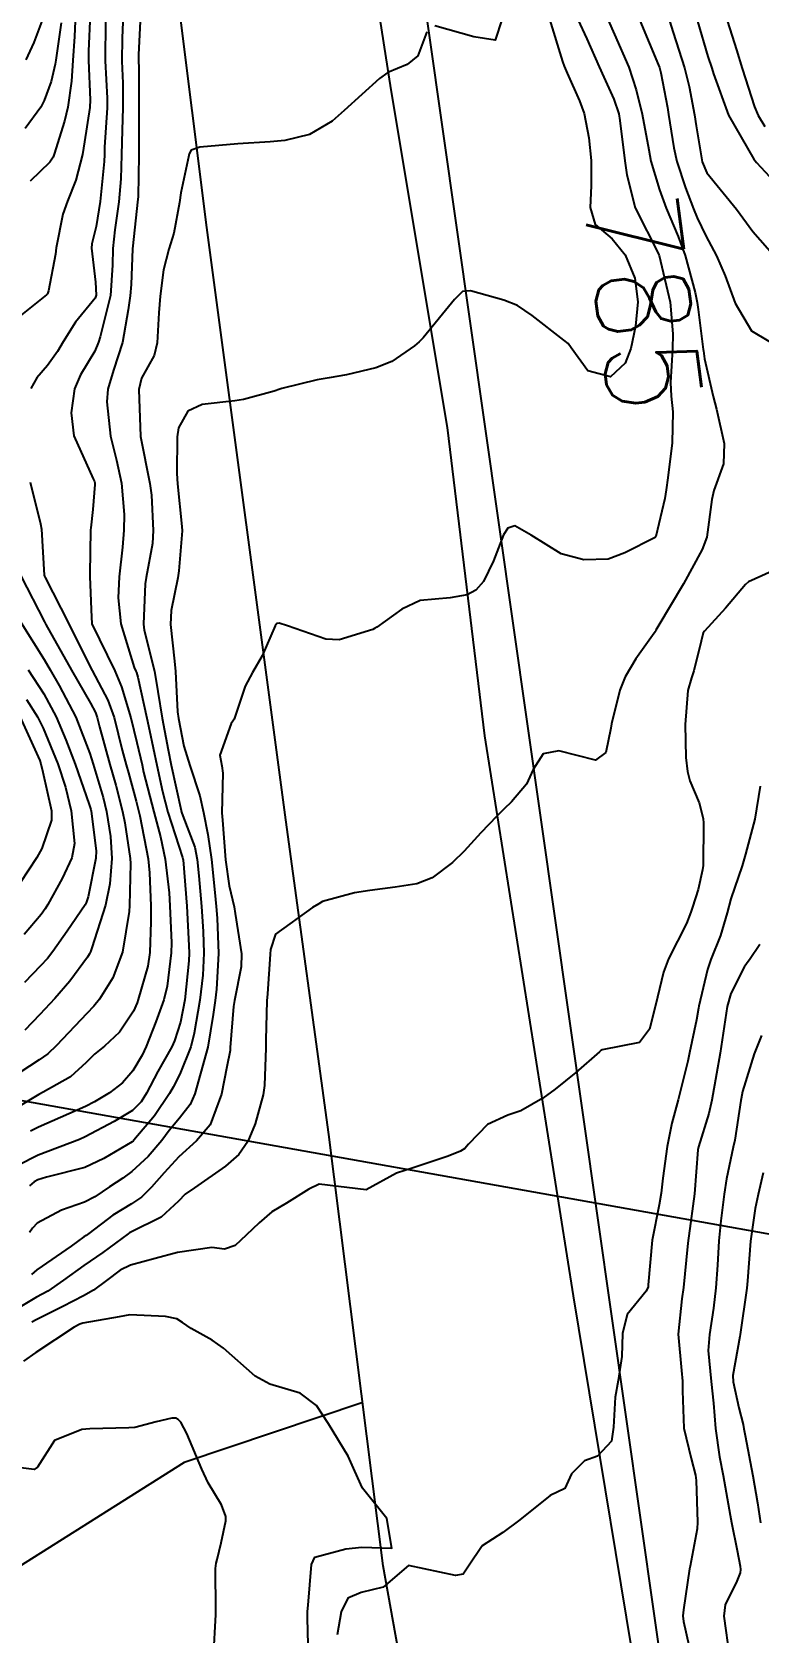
# Model space of a CAD drawing. Header units: metres. Extents: x 307586 to 320046, y 7427249 to 7434250.
# Drawn here: x 318863 to 318894, y 7429210.4 to 7429278.7 of the extents above; entities that cross this region are included whole.
import ezdxf
from ezdxf.enums import TextEntityAlignment as Align

# ---------------------------------------------------------------- set-up
doc = ezdxf.new("R2010")
doc.units = ezdxf.units.M
doc.header["$MEASUREMENT"] = 0
for name, color, linetype in [('Cotas', 45, 'Continuous'), ('Curvas de Nivel 1m', 11, 'Continuous'), ('Curvas de Nivel 5m', 15, 'Continuous'), ('Divisa', 42, 'FENCELINE2'), ('TEXTO', 45, 'Continuous'), ('Vias Primárias', 230, 'Continuous'), ('Vias Secundárias', 230, 'Continuous')]:
    doc.layers.add(name, color=color, linetype=linetype)
doc.styles.add('Style-STANDARD', font='STANDARD.shx')
doc.linetypes.add('FENCELINE2', pattern='A,0.25,-0.1,[132,ltypeshp.shx,S=0.1,R=0,X=-0.1,Y=0],-0.1,1', length=1.45)

msp = doc.modelspace()

# ---------------------------------------------------------------- linework, layer by layer
at = {"layer": 'Curvas de Nivel 1m', "flags": 128}
for points, elevation in [([(318867.675, 7429279.453), (318867.591, 7429277.73), (318867.586, 7429277.454), (318867.594, 7429277.188), (318867.594, 7429275.454), (318867.593, 7429275.207), (318867.6, 7429273.453), (318867.565, 7429271.685), (318867.546, 7429271.454), (318867.51, 7429271.174), (318867.326, 7429269.457), (318867.273, 7429267.935), (318867.23, 7429267.458), (318867.138, 7429266.86), (318866.9, 7429265.462), (318866.522, 7429264.279), (318866.278, 7429263.471), (318866.236, 7429262.931), (318866.385, 7429261.469), (318866.645, 7429260.448), (318866.867, 7429259.462), (318866.968, 7429258.125), (318866.96, 7429257.46), (318866.897, 7429256.742), (318866.76, 7429255.463), (318866.712, 7429254.581), (318866.833, 7429253.461), (318867.405, 7429251.602), (318867.473, 7429251.451), (318867.496, 7429251.395), (318867.55, 7429251.195), (318867.937, 7429249.446), (318868.048, 7429248.922), (318868.36, 7429247.441), (318868.609, 7429246.322), (318868.843, 7429245.436), (318869.464, 7429243.495), (318869.479, 7429243.445), (318869.482, 7429243.43), (318869.484, 7429243.408), (318869.64, 7429241.427), (318869.738, 7429239.747), (318869.746, 7429239.425), (318869.732, 7429239.101), (318869.559, 7429237.427), (318869.373, 7429236.476), (318869.117, 7429235.681), (318869.001, 7429235.434), (318868.414, 7429234.378), (318867.928, 7429233.444), (318867.695, 7429233.081), (318867.326, 7429232.719), (318866.542, 7429232.237), (318865.314, 7429231.583), (318865.065, 7429231.474), (318863.306, 7429230.81), (318862.445, 7429230.365)], 788), ([(318887.618, 7429279.214), (318887.884, 7429278.593), (318888.493, 7429277.204), (318888.809, 7429276.244), (318889.07, 7429275.198), (318889.342, 7429273.681), (318889.436, 7429273.194), (318889.805, 7429271.971), (318890.093, 7429271.186), (318890.594, 7429269.99), (318890.895, 7429269.173), (318891.323, 7429267.593), (318891.407, 7429267.165), (318891.45, 7429266.874), (318891.664, 7429265.161), (318891.672, 7429265.11), (318891.719, 7429264.77), (318892.085, 7429263.156), (318892.228, 7429262.622), (318892.561, 7429261.151), (318892.528, 7429260.287), (318892.126, 7429259.155), (318892.03, 7429258.774), (318891.821, 7429257.158), (318891.618, 7429256.631), (318890.825, 7429255.172), (318889.733, 7429253.336), (318889.649, 7429253.189), (318889.629, 7429253.143), (318889.581, 7429253.063), (318888.791, 7429251.971), (318888.337, 7429251.202), (318888.118, 7429250.634), (318887.757, 7429249.208), (318887.722, 7429249.016), (318887.515, 7429247.985), (318887.079, 7429247.647), (318885.515, 7429248.043), (318884.844, 7429247.916), (318884.421, 7429247.251), (318884.124, 7429246.626), (318883.489, 7429245.878), (318883.176, 7429245.573), (318882.865, 7429245.266), (318882.189, 7429244.56), (318881.468, 7429243.764), (318880.976, 7429243.287), (318880.114, 7429242.64), (318879.449, 7429242.382), (318878.534, 7429242.232), (318877.444, 7429242.087), (318876.794, 7429241.989), (318875.437, 7429241.628), (318875.269, 7429241.528), (318875.002, 7429241.364), (318873.421, 7429240.229), (318873.221, 7429239.576), (318873.203, 7429239.382), (318873.085, 7429237.685), (318873.064, 7429237.383), (318873.019, 7429235.73), (318873.013, 7429235.383), (318872.955, 7429233.776), (318872.901, 7429233.384), (318872.564, 7429232.148), (318872.249, 7429231.391), (318871.869, 7429230.833), (318871.302, 7429230.345), (318869.967, 7429229.42), (318869.572, 7429229.142), (318869.284, 7429228.85), (318868.547, 7429228.164), (318867.264, 7429227.527), (318867.211, 7429227.503), (318867.147, 7429227.451), (318866.06, 7429226.657), (318865.249, 7429226.1), (318864.393, 7429225.483), (318863.715, 7429225.013), (318863.232, 7429224.752), (318862.447, 7429224.286)], 784), ([(318865.518, 7429279.484), (318865.46, 7429277.893), (318865.456, 7429277.484), (318865.521, 7429275.809), (318865.51, 7429275.483), (318865.287, 7429274.026), (318865.191, 7429273.486), (318864.911, 7429272.379), (318864.56, 7429271.492), (318864.352, 7429270.929), (318864.079, 7429269.497), (318864.039, 7429269.227), (318863.745, 7429267.669), (318863.703, 7429267.541), (318863.663, 7429267.501), (318862.596, 7429266.649)], 791), ([(318864.282, 7429279.101), (318864.057, 7429277.498), (318864.029, 7429277.33), (318863.854, 7429276.589), (318863.559, 7429275.789), (318863.416, 7429275.504), (318862.751, 7429274.589)], 793), ([(318863.594, 7429279.503), (318863.127, 7429278.255), (318862.782, 7429277.511)], 794), ([(318885.116, 7429279.248), (318885.666, 7429277.442), (318885.737, 7429277.241), (318885.86, 7429276.946), (318886.391, 7429275.775), (318886.588, 7429275.229), (318886.791, 7429274.185), (318886.884, 7429273.224), (318886.891, 7429272.139), (318886.846, 7429271.224), (318887.055, 7429270.49), (318887.78, 7429269.88), (318888.344, 7429269.204), (318888.75, 7429268.208), (318888.872, 7429267.199), (318888.776, 7429266.156), (318888.587, 7429265.201), (318888.344, 7429264.577), (318887.711, 7429263.993), (318886.746, 7429264.258), (318886.031, 7429265.235), (318885.904, 7429265.417), (318885.726, 7429265.568), (318884.37, 7429266.621), (318883.741, 7429267.039), (318883.159, 7429267.266), (318881.749, 7429267.661), (318881.399, 7429267.635), (318881.059, 7429267.29), (318879.726, 7429265.664), (318879.55, 7429265.487), (318879.355, 7429265.314), (318878.389, 7429264.65), (318877.713, 7429264.386), (318876.448, 7429264.086), (318875.709, 7429263.961), (318875.206, 7429263.867), (318873.704, 7429263.497), (318873.616, 7429263.468), (318873.371, 7429263.383), (318872.056, 7429263.038), (318871.697, 7429262.98), (318870.295, 7429262.82), (318869.689, 7429262.53), (318869.293, 7429261.819), (318869.237, 7429261.434), (318869.213, 7429259.879), (318869.244, 7429259.434), (318869.437, 7429257.62), (318869.442, 7429257.432), (318869.307, 7429255.732), (318869.262, 7429255.433), (318868.984, 7429254.041), (318868.954, 7429253.436), (318869.117, 7429251.877), (318869.164, 7429251.434), (318869.251, 7429249.717), (318869.285, 7429249.432), (318869.515, 7429248.251), (318869.769, 7429247.426), (318870.207, 7429246.136), (318870.358, 7429245.417), (318870.546, 7429244.486), (318870.702, 7429243.411), (318870.842, 7429242.009), (318870.898, 7429241.408), (318870.937, 7429240.916), (318871.003, 7429239.406), (318870.915, 7429237.883), (318870.851, 7429237.408), (318870.771, 7429236.803), (318870.538, 7429235.412), (318870.222, 7429234.287), (318869.985, 7429233.42), (318869.792, 7429232.967), (318869.327, 7429232.392), (318868.898, 7429231.854), (318868.582, 7429231.437), (318867.999, 7429230.75), (318867.299, 7429230.108), (318866.918, 7429229.833), (318866.355, 7429229.459), (318865.727, 7429229.025), (318865.283, 7429228.798), (318864.299, 7429228.463), (318863.269, 7429227.914), (318863.072, 7429227.696), (318862.937, 7429227.503)], 786), ([(318864.901, 7429279.49), (318864.86, 7429278.508), (318864.786, 7429277.491), (318864.731, 7429276.614), (318864.578, 7429275.493), (318864.436, 7429274.895), (318863.995, 7429273.498), (318863.942, 7429273.368), (318863.809, 7429273.147), (318862.971, 7429272.338)], 792), ([(318866.933, 7429279.464), (318866.887, 7429278.456), (318866.879, 7429277.465), (318866.912, 7429276.523), (318866.912, 7429275.464), (318866.882, 7429274.513), (318866.863, 7429273.464), (318866.835, 7429272.437), (318866.742, 7429271.466), (318866.575, 7429270.263), (318866.485, 7429269.469), (318866.473, 7429268.759), (318866.386, 7429267.47), (318865.957, 7429265.708), (318865.884, 7429265.478), (318865.719, 7429265.094), (318865.112, 7429264.083), (318864.862, 7429263.488), (318864.712, 7429262.46), (318864.831, 7429261.488), (318865.655, 7429259.654), (318865.708, 7429259.533), (318865.723, 7429259.479), (318865.724, 7429259.407), (318865.636, 7429258.343), (318865.55, 7429257.555), (318865.545, 7429257.481), (318865.503, 7429255.582), (318865.506, 7429255.481), (318865.586, 7429253.741), (318865.593, 7429253.49), (318865.602, 7429253.461), (318866.569, 7429251.465), (318866.863, 7429250.777), (318867.261, 7429249.454), (318867.517, 7429248.403), (318867.735, 7429247.448), (318867.802, 7429247.145), (318868.239, 7429245.442), (318868.523, 7429244.389), (318868.725, 7429243.437), (318868.887, 7429241.99), (318868.926, 7429241.435), (318868.986, 7429239.866), (318868.979, 7429239.434), (318868.814, 7429238.013), (318868.671, 7429237.437), (318868.325, 7429236.489), (318867.912, 7429235.445), (318867.736, 7429235.07), (318867.347, 7429234.406), (318866.903, 7429233.891), (318866.351, 7429233.46), (318865.715, 7429233.08), (318865.327, 7429232.887), (318864.255, 7429232.418), (318863.318, 7429232.008), (318862.986, 7429231.833)], 789), ([(318883.092, 7429279.268), (318882.797, 7429278.353), (318881.881, 7429278.495), (318880.22, 7429278.973)], 787), ([(318888.967, 7429279.199), (318889.767, 7429277.289), (318889.804, 7429277.191), (318889.861, 7429276.956), (318890.138, 7429275.478), (318890.193, 7429275.185), (318890.411, 7429273.764), (318890.541, 7429273.179), (318890.915, 7429272.065), (318891.247, 7429271.168), (318891.404, 7429270.781), (318891.781, 7429270.011), (318892.239, 7429269.155), (318892.603, 7429268.309), (318893.033, 7429267.147), (318893.731, 7429265.967), (318895.131, 7429265.126)], 783), ([(318890.231, 7429279.185), (318890.387, 7429278.68), (318890.869, 7429277.175), (318891.063, 7429276.38), (318891.294, 7429275.168), (318891.369, 7429274.698), (318891.625, 7429273.163), (318891.816, 7429272.692), (318893.091, 7429271.147), (318893.783, 7429270.198), (318894.72, 7429269.131)], 782), ([(318891.425, 7429279.167), (318891.87, 7429277.66), (318892.032, 7429277.158), (318892.103, 7429276.915), (318892.752, 7429275.151), (318893.824, 7429273.284), (318893.94, 7429273.139), (318895.793, 7429271.146)], 781), ([(318879.884, 7429278.713), (318879.498, 7429277.684), (318879.043, 7429277.318), (318878.213, 7429276.972), (318877.857, 7429276.727), (318876.36, 7429275.352), (318875.838, 7429274.899), (318874.874, 7429274.328), (318873.83, 7429274.071), (318873.196, 7429274.02), (318871.828, 7429273.938), (318870.196, 7429273.794), (318869.825, 7429273.66), (318869.747, 7429273.508), (318869.729, 7429273.431), (318869.394, 7429271.839), (318869.33, 7429271.435), (318869.089, 7429270.128), (318868.877, 7429269.439), (318868.646, 7429268.555), (318868.512, 7429267.442), (318868.455, 7429266.723), (318868.384, 7429265.443), (318868.254, 7429264.908), (318867.708, 7429263.935), (318867.594, 7429263.452), (318867.673, 7429261.45), (318868.066, 7429259.446), (318868.133, 7429258.958), (318868.209, 7429257.444), (318868.176, 7429256.886), (318867.909, 7429255.447), (318867.873, 7429255.174), (318867.793, 7429253.448), (318867.825, 7429253.202), (318868.262, 7429251.443), (318868.41, 7429250.576), (318868.598, 7429249.439), (318868.851, 7429248.098), (318868.983, 7429247.435), (318869.404, 7429245.51), (318869.425, 7429245.431), (318869.481, 7429245.275), (318869.99, 7429243.944), (318870.089, 7429243.421), (318870.157, 7429242.715), (318870.266, 7429241.417), (318870.345, 7429240.339), (318870.374, 7429239.416), (318870.329, 7429238.486), (318870.194, 7429237.418), (318869.962, 7429236.015), (318869.82, 7429235.423), (318869.351, 7429234.261), (318869.066, 7429233.713), (318868.905, 7429233.434), (318868.273, 7429232.491), (318867.386, 7429231.449), (318867.352, 7429231.41), (318867.312, 7429231.379), (318866.103, 7429230.664), (318865.301, 7429230.276), (318863.665, 7429229.863), (318863.295, 7429229.755), (318863.129, 7429229.667), (318862.936, 7429229.504)], 787), ([(318894.892, 7429255.846), (318893.604, 7429255.256), (318893.474, 7429255.141), (318892.616, 7429254.127), (318891.721, 7429253.159), (318891.665, 7429253.076), (318891.576, 7429252.73), (318891.266, 7429251.456), (318891.17, 7429251.166), (318891.006, 7429250.626), (318890.892, 7429249.17), (318890.921, 7429247.76), (318890.99, 7429247.168), (318891.101, 7429246.768), (318891.49, 7429245.829), (318891.666, 7429245.158), (318891.677, 7429244.962), (318891.664, 7429243.158), (318891.641, 7429242.977), (318891.448, 7429242.139), (318891.212, 7429241.388), (318891.14, 7429241.164), (318890.948, 7429240.687), (318890.185, 7429239.178), (318889.97, 7429238.616), (318889.631, 7429237.186), (318889.373, 7429236.183), (318888.947, 7429235.614), (318887.364, 7429235.305), (318887.302, 7429235.272), (318887.237, 7429235.211), (318886.237, 7429234.338), (318885.347, 7429233.625), (318884.822, 7429233.238), (318883.894, 7429232.692), (318883.332, 7429232.517), (318882.474, 7429232.12), (318881.664, 7429231.276), (318881.495, 7429231.094), (318881.31, 7429230.984), (318880.789, 7429230.769), (318879.302, 7429230.265), (318878.581, 7429230.036), (318877.293, 7429229.33), (318875.295, 7429229.567), (318874.848, 7429229.357), (318873.892, 7429228.763), (318873.278, 7429228.397), (318872.735, 7429227.922), (318872.175, 7429227.391), (318871.701, 7429226.953), (318871.257, 7429226.8), (318870.713, 7429226.864), (318869.255, 7429226.659), (318868.291, 7429226.401), (318867.25, 7429226.114), (318866.803, 7429225.899), (318866.219, 7429225.46), (318865.66, 7429225.043), (318865.233, 7429224.809), (318864.361, 7429224.348), (318863.217, 7429223.791), (318863.031, 7429223.686)], 783), ([(318862.567, 7429255.51), (318863.574, 7429253.554), (318863.603, 7429253.5), (318863.637, 7429253.434), (318864.722, 7429251.488), (318865.539, 7429250.079), (318865.748, 7429249.69), (318865.822, 7429249.476), (318865.926, 7429249.075), (318866.365, 7429247.467), (318866.619, 7429246.588), (318866.903, 7429245.459), (318867, 7429244.981), (318867.233, 7429243.453), (318867.246, 7429243.239), (318867.199, 7429241.454), (318867.182, 7429241.205), (318866.901, 7429239.458), (318866.489, 7429238.371), (318865.922, 7429237.465), (318865.682, 7429237.165), (318865.377, 7429236.85), (318864.092, 7429235.489), (318863.719, 7429235.133), (318863.354, 7429234.879), (318862.519, 7429234.335)], 791), ([(318862.588, 7429253.51), (318863.557, 7429251.938), (318863.817, 7429251.497), (318864.208, 7429250.832), (318864.917, 7429249.486), (318865.51, 7429247.943), (318865.655, 7429247.478), (318866.082, 7429246.065), (318866.222, 7429245.469), (318866.394, 7429244.393), (318866.443, 7429243.465), (318866.357, 7429242.377), (318866.183, 7429241.469), (318865.588, 7429239.65), (318865.535, 7429239.478), (318865.5, 7429239.39), (318865.409, 7429239.248), (318864.654, 7429238.221), (318864.016, 7429237.49), (318863.376, 7429236.799), (318862.739, 7429236.137)], 792), ([(318862.883, 7429251.507), (318863.543, 7429250.477), (318864.077, 7429249.495), (318864.493, 7429248.515), (318864.88, 7429247.486), (318865.486, 7429245.757), (318865.552, 7429245.547), (318865.566, 7429245.479), (318865.773, 7429243.791), (318865.768, 7429243.475), (318865.436, 7429241.827), (318865.349, 7429241.565), (318865.304, 7429241.481), (318864.546, 7429240.365), (318863.926, 7429239.495), (318863.703, 7429239.201), (318863.404, 7429238.88), (318862.723, 7429238.177)], 793), ([(318862.807, 7429250.241), (318863.278, 7429249.503), (318863.526, 7429249.021), (318864.143, 7429247.494), (318864.479, 7429246.504), (318864.715, 7429245.488), (318864.852, 7429244.097), (318864.747, 7429243.487), (318864.33, 7429242.606), (318863.725, 7429241.497), (318863.61, 7429241.319), (318863.429, 7429241.076), (318862.708, 7429240.219)], 794), ([(318894.091, 7429246.54), (318893.861, 7429245.136), (318893.468, 7429243.64), (318893.356, 7429243.249), (318893.324, 7429243.141), (318892.849, 7429241.739), (318892.684, 7429241.147), (318892.399, 7429240.175), (318891.996, 7429239.154), (318891.843, 7429238.719), (318891.479, 7429237.159), (318891.468, 7429237.073), (318891.377, 7429236.573), (318891.088, 7429235.164), (318891.013, 7429234.819), (318890.595, 7429233.171), (318890.327, 7429232.176), (318890.128, 7429231.178), (318889.942, 7429229.823), (318889.869, 7429229.181), (318889.783, 7429228.685), (318889.489, 7429227.187), (318889.326, 7429225.271), (318889.313, 7429225.189), (318889.241, 7429225.004), (318888.423, 7429224.006), (318888.223, 7429223.2), (318888.194, 7429222.215), (318888.038, 7429221.202), (318887.906, 7429220.482), (318887.834, 7429219.203), (318887.752, 7429218.616), (318887.154, 7429217.964), (318886.599, 7429217.768), (318886.055, 7429217.221), (318885.763, 7429216.598), (318885.134, 7429216.298), (318883.846, 7429215.249), (318883.117, 7429214.709), (318882.236, 7429214.144), (318881.652, 7429213.275), (318881.436, 7429212.938), (318881.097, 7429212.877), (318879.103, 7429213.31), (318878.023, 7429212.387), (318877.085, 7429212.156), (318876.506, 7429211.912), (318876.226, 7429211.338), (318876.053, 7429210.35)], 782), ([(318894.079, 7429239.789), (318893.645, 7429239.137), (318893.541, 7429239.008), (318893.408, 7429238.827), (318892.838, 7429237.699), (318892.684, 7429237.147), (318892.514, 7429236.006), (318892.386, 7429235.15), (318892.232, 7429234.273), (318892.037, 7429233.153), (318891.907, 7429232.581), (318891.466, 7429231.158), (318891.442, 7429231.029), (318891.293, 7429229.16), (318891.059, 7429227.37), (318891.032, 7429227.163), (318891.002, 7429226.906), (318890.833, 7429225.166), (318890.752, 7429224.682), (318890.6, 7429223.169), (318890.747, 7429221.62), (318890.787, 7429221.166), (318890.777, 7429220.754), (318890.835, 7429219.165), (318891.154, 7429217.866), (318891.342, 7429217.158), (318891.369, 7429216.93), (318891.419, 7429215.157), (318891.407, 7429214.87), (318891.104, 7429213.279), (318891.079, 7429213.16), (318890.826, 7429211.415), (318890.802, 7429211.164), (318890.821, 7429210.914), (318891.06, 7429209.907)], 781), ([(318894.225, 7429230.049), (318894.012, 7429229.129), (318893.884, 7429228.531), (318893.684, 7429227.134), (318893.558, 7429225.447), (318893.526, 7429225.136), (318893.237, 7429223.153), (318893.222, 7429223.071), (318892.934, 7429221.405), (318892.946, 7429221.142), (318893.182, 7429220.029), (318893.364, 7429219.326), (318893.405, 7429219.137), (318893.458, 7429218.846), (318893.778, 7429217.13), (318893.982, 7429215.978), (318894.114, 7429215.125)], 779), ([(318874.831, 7429209.353), (318874.786, 7429211.07), (318874.799, 7429211.354), (318874.816, 7429211.615), (318874.959, 7429213.352), (318875.106, 7429213.658), (318876.433, 7429214.014), (318877.111, 7429214.093), (318878.383, 7429214.045), (318878.174, 7429215.319), (318877.136, 7429216.61), (318876.814, 7429217.333), (318876.521, 7429217.967), (318875.694, 7429219.345), (318875.181, 7429220.13), (318874.476, 7429220.651), (318873.189, 7429221.035), (318872.563, 7429221.386), (318871.211, 7429222.582), (318870.731, 7429222.923), (318869.836, 7429223.421), (318869.467, 7429223.677), (318869.219, 7429223.832), (318868.733, 7429223.922), (318867.221, 7429224.003), (318866.757, 7429223.917), (318865.216, 7429223.647), (318865.081, 7429223.606), (318864.847, 7429223.475), (318863.202, 7429222.398), (318862.674, 7429222.029)], 782), ([(318870.79, 7429209.404), (318870.88, 7429211.212), (318870.888, 7429211.403), (318870.871, 7429213.184), (318870.898, 7429213.403), (318870.934, 7429213.564), (318871.106, 7429214.271), (318871.307, 7429215.212), (318871.306, 7429215.398), (318871.128, 7429215.893), (318870.558, 7429216.829), (318870.28, 7429217.413), (318869.652, 7429218.936), (318869.395, 7429219.427), (318869.283, 7429219.537), (318869.175, 7429219.589), (318869.011, 7429219.595), (318868.335, 7429219.438), (318867.427, 7429219.19), (318867.169, 7429219.175), (318865.505, 7429219.13), (318865.167, 7429219.105), (318864.01, 7429218.637), (318863.284, 7429217.498), (318863.142, 7429217.409), (318862.344, 7429217.508)], 781)]:
    msp.add_lwpolyline(points, dxfattribs=dict(at, elevation=elevation))
at = {"layer": 'Curvas de Nivel 5m', "flags": 128}
for points, elevation in [([(318866.179, 7429279.185), (318866.169, 7429277.475), (318866.25, 7429275.877), (318866.251, 7429275.474), (318866.141, 7429273.79), (318866.132, 7429273.475), (318866.118, 7429273.176), (318865.954, 7429271.478), (318865.782, 7429270.414), (318865.592, 7429269.665), (318865.575, 7429269.482), (318865.751, 7429268.035), (318865.774, 7429267.48), (318865.742, 7429267.359), (318864.892, 7429266.328), (318864.372, 7429265.494), (318864.135, 7429265.08), (318863.708, 7429264.484), (318863.246, 7429263.959), (318862.989, 7429263.507)], 790), ([(318886.327, 7429279.233), (318886.697, 7429278.412), (318887.225, 7429277.22), (318887.424, 7429276.782), (318887.849, 7429275.833), (318888.064, 7429275.208), (318888.116, 7429274.931), (318888.326, 7429273.205), (318888.411, 7429272.607), (318888.766, 7429271.2), (318889.773, 7429269.216), (318889.781, 7429269.198), (318889.788, 7429269.175), (318890.255, 7429267.182), (318890.375, 7429265.826), (318890.362, 7429265.18), (318890.278, 7429263.751), (318890.3, 7429263.181), (318890.367, 7429262.506), (318890.338, 7429261.18), (318890.164, 7429259.688), (318890.091, 7429259.183), (318890.024, 7429258.807), (318889.643, 7429257.19), (318889.623, 7429257.152), (318888.33, 7429256.488), (318887.613, 7429256.229), (318886.578, 7429256.191), (318885.615, 7429256.457), (318884.335, 7429257.253), (318883.629, 7429257.649), (318883.339, 7429257.552), (318883.15, 7429257.265), (318882.725, 7429256.155), (318882.294, 7429255.273), (318881.972, 7429254.903), (318881.597, 7429254.705), (318880.882, 7429254.577), (318879.594, 7429254.456), (318878.813, 7429254.095), (318877.749, 7429253.328), (318877.651, 7429253.26), (318877.581, 7429253.223), (318876.144, 7429252.782), (318875.575, 7429252.806), (318873.945, 7429253.376), (318873.584, 7429253.496), (318873.483, 7429253.482), (318873.41, 7429253.382), (318872.855, 7429252.096), (318872.444, 7429251.391), (318872.139, 7429250.802), (318871.659, 7429249.399), (318871.609, 7429249.322), (318871.53, 7429249.211), (318871.058, 7429247.858), (318871.141, 7429247.405), (318871.187, 7429247.092), (318871.145, 7429245.405), (318871.161, 7429245.086), (318871.302, 7429243.402), (318871.446, 7429242.296), (318871.66, 7429241.398), (318871.714, 7429241.113), (318871.973, 7429239.394), (318871.961, 7429238.838), (318871.673, 7429237.397), (318871.636, 7429237.142), (318871.501, 7429235.399), (318871.488, 7429235.273), (318871.355, 7429234.578), (318871.119, 7429233.403), (318870.638, 7429232.096), (318870.056, 7429231.419), (318869.306, 7429230.737), (318868.681, 7429230.055), (318868.143, 7429229.442), (318867.716, 7429229.017), (318867.282, 7429228.736), (318866.484, 7429228.249), (318865.464, 7429227.468), (318865.348, 7429227.384), (318865.261, 7429227.32), (318864.711, 7429226.932), (318863.247, 7429225.919), (318863.027, 7429225.72)], 785), ([(318892.705, 7429279.152), (318893.08, 7429277.942), (318893.331, 7429277.145), (318893.847, 7429275.512), (318894.005, 7429275.138), (318894.293, 7429274.68)], 780), ([(318862.965, 7429259.507), (318863.401, 7429257.727), (318863.442, 7429257.502), (318863.561, 7429255.543), (318863.573, 7429255.5), (318863.602, 7429255.443), (318864.593, 7429253.49), (318865.554, 7429251.576), (318865.607, 7429251.479), (318866.282, 7429250.211), (318866.543, 7429249.465), (318866.894, 7429248.078), (318867.063, 7429247.457), (318867.158, 7429247.113), (318867.487, 7429245.901), (318867.602, 7429245.449), (318867.646, 7429245.284), (318867.991, 7429243.445), (318868.057, 7429242.841), (318868.106, 7429241.443), (318868.113, 7429240.756), (318868.071, 7429239.443), (318867.987, 7429238.862), (318867.576, 7429237.448), (318867.527, 7429237.303), (318867.378, 7429236.954), (318866.773, 7429236.052), (318866.131, 7429235.462), (318865.707, 7429235.117), (318865.352, 7429234.754), (318864.682, 7429234.141), (318863.523, 7429233.497), (318863.332, 7429233.396), (318862.158, 7429232.678)], 790), ([(318862.523, 7429249.51), (318863.375, 7429247.632), (318863.416, 7429247.501), (318863.499, 7429247.139), (318863.869, 7429245.496), (318863.878, 7429245.095), (318863.459, 7429243.891), (318863.326, 7429243.63), (318863.245, 7429243.502), (318862.533, 7429242.418)], 795), ([(318894.158, 7429235.916), (318893.844, 7429235.133), (318893.347, 7429233.528), (318893.281, 7429233.203), (318893.271, 7429233.141), (318893.01, 7429231.451), (318892.945, 7429231.144), (318892.654, 7429229.792), (318892.56, 7429229.147), (318892.42, 7429228.004), (318892.339, 7429227.149), (318892.281, 7429226.122), (318892.208, 7429225.15), (318892.1, 7429224.285), (318891.929, 7429223.153), (318891.883, 7429222.483), (318892, 7429221.152), (318892.109, 7429220.225), (318892.195, 7429219.15), (318892.365, 7429217.938), (318892.522, 7429217.146), (318892.818, 7429215.451), (318892.87, 7429215.143), (318893.111, 7429213.942), (318893.246, 7429213.279), (318893.262, 7429213.138), (318893.247, 7429212.991), (318893.095, 7429212.634), (318892.6, 7429211.625), (318892.545, 7429211.145), (318892.783, 7429209.416)], 780)]:
    msp.add_lwpolyline(points, dxfattribs=dict(at, elevation=elevation))
at = {"layer": 'Divisa'}
msp.add_lwpolyline([(318926.876, 7429105.091), (318901.888, 7429172.627), (318894.486, 7429190.613), (318893.456, 7429193.7), (318890.216, 7429206.771), (318887.152, 7429228.228), (318878.762, 7429287.256), (318876.709, 7429306.439), (318878.673, 7429330.428), (318885.408, 7429347.59), (318896.616, 7429366.962), (318928.866, 7429422.228), (318935.572, 7429429.73), (318944.183, 7429438.816), (318946.476, 7429442.233), (318950.136, 7429465.862), (318958.792, 7429490.316), (318965.213, 7429510.769), (318967.424, 7429517.229)], dxfattribs=at)
at = {"layer": 'TEXTO'}
msp.add_line((318916.524, 7429223.489), (318669.001, 7429267.735), dxfattribs=at)
at = {"layer": 'Vias Primárias', "elevation": 797.979}
msp.add_lwpolyline([(318806.251, 7429117.202), (318824.417, 7429126.044), (318838.009, 7429131.368), (318851.015, 7429136.316), (318864.338, 7429140.688), (318878.191, 7429144.322), (318888.345, 7429147.213, 0.385398), (318893.605, 7429155.644), (318889.238, 7429168.601), (318884.289, 7429184.189), (318883.183, 7429188.934), (318880.078, 7429201.824), (318878.025, 7429213.3), (318875.707, 7429231.683), (318873.865, 7429245.107), (318870.502, 7429270.368), (318867.356, 7429295.447)], format="xyb", dxfattribs=at)
msp.add_lwpolyline([(318806.251, 7429117.202), (318824.417, 7429126.044), (318838.009, 7429131.368), (318851.015, 7429136.316), (318864.338, 7429140.688), (318878.191, 7429144.322), (318888.345, 7429147.213, 0.385398), (318893.605, 7429155.644), (318889.238, 7429168.601), (318884.289, 7429184.189), (318883.183, 7429188.934), (318880.078, 7429201.824), (318878.025, 7429213.3), (318875.707, 7429231.683), (318873.865, 7429245.107), (318870.502, 7429270.368), (318867.356, 7429295.447)], format="xyb", dxfattribs=at)
at = {"layer": 'Vias Primárias'}
msp.add_lwpolyline([(318921.143, 7429109.141), (318913.423, 7429128.328), (318906.886, 7429147.558), (318902.623, 7429156.659), (318897.988, 7429168.988), (318891.511, 7429188.893), (318889.299, 7429205.595), (318886.139, 7429224.812), (318882.351, 7429248.696), (318880.758, 7429261.837), (318878.356, 7429276.242), (318875.682, 7429293.381)], dxfattribs=at)
msp.add_lwpolyline([(318921.143, 7429109.141), (318913.423, 7429128.328), (318906.886, 7429147.558), (318902.623, 7429156.659), (318897.988, 7429168.988), (318891.511, 7429188.893), (318889.299, 7429205.595), (318886.139, 7429224.812), (318882.351, 7429248.696), (318880.758, 7429261.837), (318878.356, 7429276.242), (318875.682, 7429293.381)], dxfattribs=at)
at = {"layer": 'Vias Secundárias', "elevation": 797.979}
msp.add_lwpolyline([(318877.148, 7429220.258), (318869.538, 7429217.695), (318861.946, 7429212.916), (318858.002, 7429206.379), (318854.62, 7429200.772), (318844.643, 7429192.66), (318838.272, 7429186.946)], dxfattribs=at)
msp.add_lwpolyline([(318877.148, 7429220.258), (318869.538, 7429217.695), (318861.946, 7429212.916), (318858.002, 7429206.379), (318854.62, 7429200.772), (318844.643, 7429192.66), (318838.272, 7429186.946)], dxfattribs=at)

# ---------------------------------------------------------------- texts
at = {"layer": 'Cotas', "style": 'Style-STANDARD'}
msp.add_text('785', height=4, rotation=277.33117, dxfattribs=at).set_placement((318889.112, 7429267.169, 785), align=Align.MIDDLE_CENTER)

doc.saveas('drawing.dxf')
